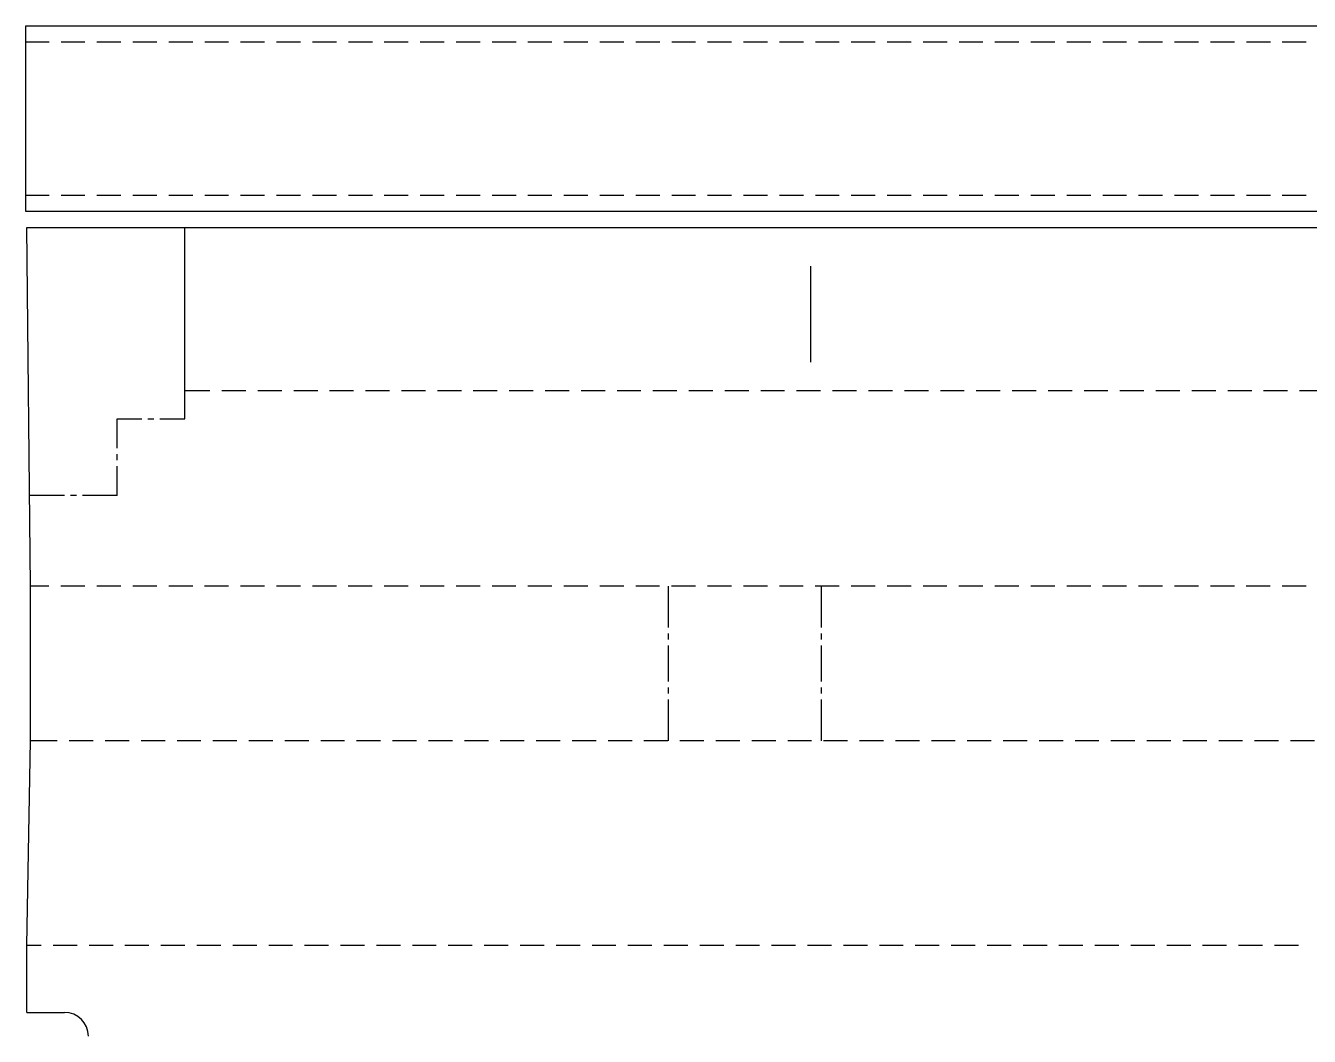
# Model space of a CAD drawing. Header units: millimetres. Extents: x -488 to 486, y -339 to 342.
# Drawn here: x -488 to -147.6, y 73.9 to 342 of the extents above; entities that cross this region are included whole.
import ezdxf

# ---------------------------------------------------------------- set-up
doc = ezdxf.new("R2010")
doc.units = ezdxf.units.MM
doc.header["$MEASUREMENT"] = 0
doc.layers.add('Layer 1', color=7, linetype='Continuous')

msp = doc.modelspace()

# ---------------------------------------------------------------- linework, layer by layer
at = {"layer": 'Layer 1', "lineweight": 30}
msp.add_open_spline([(222.8899, 292.6901), (222.8899, 292.6901), (-488.0349, 292.6901), (-488.0349, 292.6901), (-488.0349, 292.6901), (-488.0349, 341.9661), (-488.0349, 341.9661), (-488.0349, 341.9661), (222.8899, 341.9661), (222.8899, 341.9661)], degree=3, knots=[0, 0, 0, 0, 0.33333333, 0.33333333, 0.33333333, 0.66666667, 0.66666667, 0.66666667, 1, 1, 1, 1], dxfattribs=at)
at = {"layer": 'Layer 1', "color": 5, "lineweight": 30}
for points in [[(-488.0349, 337.6692), (-488.0349, 337.6692), (-481.8331, 337.6692), (-481.8331, 337.6692)], [(-478.6581, 337.6692), (-478.6581, 337.6692), (-472.3081, 337.6692), (-472.3081, 337.6692)], [(-469.1331, 337.6692), (-469.1331, 337.6692), (-462.7831, 337.6692), (-462.7831, 337.6692)], [(-459.6081, 337.6692), (-459.6081, 337.6692), (-453.2581, 337.6692), (-453.2581, 337.6692)], [(-450.0831, 337.6692), (-450.0831, 337.6692), (-443.7331, 337.6692), (-443.7331, 337.6692)], [(-440.5581, 337.6692), (-440.5581, 337.6692), (-434.2081, 337.6692), (-434.2081, 337.6692)], [(-431.0331, 337.6692), (-431.0331, 337.6692), (-424.6831, 337.6692), (-424.6831, 337.6692)], [(-421.5081, 337.6692), (-421.5081, 337.6692), (-415.1581, 337.6692), (-415.1581, 337.6692)], [(-411.9831, 337.6692), (-411.9831, 337.6692), (-405.6331, 337.6692), (-405.6331, 337.6692)], [(-402.4581, 337.6692), (-402.4581, 337.6692), (-396.1081, 337.6692), (-396.1081, 337.6692)], [(-392.9331, 337.6692), (-392.9331, 337.6692), (-386.5831, 337.6692), (-386.5831, 337.6692)], [(-383.4081, 337.6692), (-383.4081, 337.6692), (-377.0581, 337.6692), (-377.0581, 337.6692)], [(-373.8831, 337.6692), (-373.8831, 337.6692), (-367.5331, 337.6692), (-367.5331, 337.6692)], [(-364.3581, 337.6692), (-364.3581, 337.6692), (-358.0081, 337.6692), (-358.0081, 337.6692)], [(-354.8331, 337.6692), (-354.8331, 337.6692), (-348.4831, 337.6692), (-348.4831, 337.6692)], [(-345.3081, 337.6692), (-345.3081, 337.6692), (-338.9581, 337.6692), (-338.9581, 337.6692)], [(-335.7831, 337.6692), (-335.7831, 337.6692), (-329.4331, 337.6692), (-329.4331, 337.6692)], [(-326.2581, 337.6692), (-326.2581, 337.6692), (-319.9081, 337.6692), (-319.9081, 337.6692)], [(-316.7331, 337.6692), (-316.7331, 337.6692), (-310.3831, 337.6692), (-310.3831, 337.6692)], [(-307.2081, 337.6692), (-307.2081, 337.6692), (-300.8581, 337.6692), (-300.8581, 337.6692)], [(-297.6831, 337.6692), (-297.6831, 337.6692), (-291.3331, 337.6692), (-291.3331, 337.6692)], [(-288.1581, 337.6692), (-288.1581, 337.6692), (-281.8081, 337.6692), (-281.8081, 337.6692)], [(-278.6331, 337.6692), (-278.6331, 337.6692), (-272.2831, 337.6692), (-272.2831, 337.6692)], [(-269.1081, 337.6692), (-269.1081, 337.6692), (-262.7581, 337.6692), (-262.7581, 337.6692)], [(-259.5831, 337.6692), (-259.5831, 337.6692), (-253.2331, 337.6692), (-253.2331, 337.6692)], [(-250.0581, 337.6692), (-250.0581, 337.6692), (-243.7081, 337.6692), (-243.7081, 337.6692)], [(-240.5331, 337.6692), (-240.5331, 337.6692), (-234.1831, 337.6692), (-234.1831, 337.6692)], [(-231.0081, 337.6692), (-231.0081, 337.6692), (-224.6581, 337.6692), (-224.6581, 337.6692)], [(-221.4831, 337.6692), (-221.4831, 337.6692), (-215.1331, 337.6692), (-215.1331, 337.6692)], [(-211.9581, 337.6692), (-211.9581, 337.6692), (-205.6081, 337.6692), (-205.6081, 337.6692)], [(-202.4331, 337.6692), (-202.4331, 337.6692), (-196.0831, 337.6692), (-196.0831, 337.6692)], [(-192.9081, 337.6692), (-192.9081, 337.6692), (-186.5581, 337.6692), (-186.5581, 337.6692)], [(-183.3831, 337.6692), (-183.3831, 337.6692), (-177.0331, 337.6692), (-177.0331, 337.6692)], [(-173.8581, 337.6692), (-173.8581, 337.6692), (-167.5081, 337.6692), (-167.5081, 337.6692)], [(-164.3331, 337.6692), (-164.3331, 337.6692), (-157.9831, 337.6692), (-157.9831, 337.6692)], [(-154.8081, 337.6692), (-154.8081, 337.6692), (-148.4581, 337.6692), (-148.4581, 337.6692)], [(-488.0349, 296.9869), (-488.0349, 296.9869), (-481.8331, 296.9869), (-481.8331, 296.9869)], [(-478.6581, 296.9869), (-478.6581, 296.9869), (-472.3081, 296.9869), (-472.3081, 296.9869)], [(-469.1331, 296.9869), (-469.1331, 296.9869), (-462.7831, 296.9869), (-462.7831, 296.9869)], [(-459.6081, 296.9869), (-459.6081, 296.9869), (-453.2581, 296.9869), (-453.2581, 296.9869)], [(-450.0831, 296.9869), (-450.0831, 296.9869), (-443.7331, 296.9869), (-443.7331, 296.9869)], [(-440.5581, 296.9869), (-440.5581, 296.9869), (-434.2081, 296.9869), (-434.2081, 296.9869)], [(-431.0331, 296.9869), (-431.0331, 296.9869), (-424.6831, 296.9869), (-424.6831, 296.9869)], [(-421.5081, 296.9869), (-421.5081, 296.9869), (-415.1581, 296.9869), (-415.1581, 296.9869)], [(-411.9831, 296.9869), (-411.9831, 296.9869), (-405.6331, 296.9869), (-405.6331, 296.9869)], [(-402.4581, 296.9869), (-402.4581, 296.9869), (-396.1081, 296.9869), (-396.1081, 296.9869)], [(-392.9331, 296.9869), (-392.9331, 296.9869), (-386.5831, 296.9869), (-386.5831, 296.9869)], [(-383.4081, 296.9869), (-383.4081, 296.9869), (-377.0581, 296.9869), (-377.0581, 296.9869)], [(-373.8831, 296.9869), (-373.8831, 296.9869), (-367.5331, 296.9869), (-367.5331, 296.9869)], [(-364.3581, 296.9869), (-364.3581, 296.9869), (-358.0081, 296.9869), (-358.0081, 296.9869)], [(-354.8331, 296.9869), (-354.8331, 296.9869), (-348.4831, 296.9869), (-348.4831, 296.9869)], [(-345.3081, 296.9869), (-345.3081, 296.9869), (-338.9581, 296.9869), (-338.9581, 296.9869)], [(-335.7831, 296.9869), (-335.7831, 296.9869), (-329.4331, 296.9869), (-329.4331, 296.9869)], [(-326.2581, 296.9869), (-326.2581, 296.9869), (-319.9081, 296.9869), (-319.9081, 296.9869)], [(-316.7331, 296.9869), (-316.7331, 296.9869), (-310.3831, 296.9869), (-310.3831, 296.9869)], [(-307.2081, 296.9869), (-307.2081, 296.9869), (-300.8581, 296.9869), (-300.8581, 296.9869)], [(-297.6831, 296.9869), (-297.6831, 296.9869), (-291.3331, 296.9869), (-291.3331, 296.9869)], [(-288.1581, 296.9869), (-288.1581, 296.9869), (-281.8081, 296.9869), (-281.8081, 296.9869)], [(-278.6331, 296.9869), (-278.6331, 296.9869), (-272.2831, 296.9869), (-272.2831, 296.9869)], [(-269.1081, 296.9869), (-269.1081, 296.9869), (-262.7581, 296.9869), (-262.7581, 296.9869)], [(-259.5831, 296.9869), (-259.5831, 296.9869), (-253.2331, 296.9869), (-253.2331, 296.9869)], [(-250.0581, 296.9869), (-250.0581, 296.9869), (-243.7081, 296.9869), (-243.7081, 296.9869)], [(-240.5331, 296.9869), (-240.5331, 296.9869), (-234.1831, 296.9869), (-234.1831, 296.9869)], [(-231.0081, 296.9869), (-231.0081, 296.9869), (-224.6581, 296.9869), (-224.6581, 296.9869)], [(-221.4831, 296.9869), (-221.4831, 296.9869), (-215.1331, 296.9869), (-215.1331, 296.9869)], [(-211.9581, 296.9869), (-211.9581, 296.9869), (-205.6081, 296.9869), (-205.6081, 296.9869)], [(-202.4331, 296.9869), (-202.4331, 296.9869), (-196.0831, 296.9869), (-196.0831, 296.9869)], [(-192.9081, 296.9869), (-192.9081, 296.9869), (-186.5581, 296.9869), (-186.5581, 296.9869)], [(-183.3831, 296.9869), (-183.3831, 296.9869), (-177.0331, 296.9869), (-177.0331, 296.9869)], [(-173.8581, 296.9869), (-173.8581, 296.9869), (-167.5081, 296.9869), (-167.5081, 296.9869)], [(-164.3331, 296.9869), (-164.3331, 296.9869), (-157.9831, 296.9869), (-157.9831, 296.9869)], [(-154.8081, 296.9869), (-154.8081, 296.9869), (-148.4581, 296.9869), (-148.4581, 296.9869)], [(-439.1778, 245.1464), (-439.1778, 245.1464), (-445.8453, 245.1464), (-445.8453, 245.1464)], [(-445.8453, 237.6746), (-445.8453, 237.6746), (-445.8453, 245.1464), (-445.8453, 245.1464)], [(-429.6528, 245.1464), (-429.6528, 245.1464), (-436.0028, 245.1464), (-436.0028, 245.1464)], [(-420.1278, 245.1464), (-420.1278, 245.1464), (-426.4778, 245.1464), (-426.4778, 245.1464)], [(-410.6028, 245.1464), (-410.6028, 245.1464), (-416.9528, 245.1464), (-416.9528, 245.1464)], [(-401.0778, 245.1464), (-401.0778, 245.1464), (-407.4278, 245.1464), (-407.4278, 245.1464)], [(-391.5528, 245.1464), (-391.5528, 245.1464), (-397.9028, 245.1464), (-397.9028, 245.1464)], [(-382.0278, 245.1464), (-382.0278, 245.1464), (-388.3778, 245.1464), (-388.3778, 245.1464)], [(-372.5028, 245.1464), (-372.5028, 245.1464), (-378.8528, 245.1464), (-378.8528, 245.1464)], [(-362.9778, 245.1464), (-362.9778, 245.1464), (-369.3278, 245.1464), (-369.3278, 245.1464)], [(-353.4528, 245.1464), (-353.4528, 245.1464), (-359.8028, 245.1464), (-359.8028, 245.1464)], [(-343.9278, 245.1464), (-343.9278, 245.1464), (-350.2778, 245.1464), (-350.2778, 245.1464)], [(-334.4028, 245.1464), (-334.4028, 245.1464), (-340.7528, 245.1464), (-340.7528, 245.1464)], [(-324.8778, 245.1464), (-324.8778, 245.1464), (-331.2278, 245.1464), (-331.2278, 245.1464)], [(-315.3528, 245.1464), (-315.3528, 245.1464), (-321.7028, 245.1464), (-321.7028, 245.1464)], [(-305.8278, 245.1464), (-305.8278, 245.1464), (-312.1778, 245.1464), (-312.1778, 245.1464)], [(-296.3028, 245.1464), (-296.3028, 245.1464), (-302.6528, 245.1464), (-302.6528, 245.1464)], [(-286.7778, 245.1464), (-286.7778, 245.1464), (-293.1278, 245.1464), (-293.1278, 245.1464)], [(-277.2528, 245.1464), (-277.2528, 245.1464), (-283.6028, 245.1464), (-283.6028, 245.1464)], [(-267.7278, 245.1464), (-267.7278, 245.1464), (-274.0778, 245.1464), (-274.0778, 245.1464)], [(-258.1816, 245.1464), (-258.1816, 245.1464), (-264.5528, 245.1464), (-264.5528, 245.1464)], [(-248.6566, 245.1464), (-248.6566, 245.1464), (-255.0066, 245.1464), (-255.0066, 245.1464)], [(-239.1316, 245.1464), (-239.1316, 245.1464), (-245.4816, 245.1464), (-245.4816, 245.1464)], [(-229.6066, 245.1464), (-229.6066, 245.1464), (-235.9566, 245.1464), (-235.9566, 245.1464)], [(-220.0816, 245.1464), (-220.0816, 245.1464), (-226.4316, 245.1464), (-226.4316, 245.1464)], [(-210.5566, 245.1464), (-210.5566, 245.1464), (-216.9066, 245.1464), (-216.9066, 245.1464)], [(-201.0316, 245.1464), (-201.0316, 245.1464), (-207.3816, 245.1464), (-207.3816, 245.1464)], [(-191.5066, 245.1464), (-191.5066, 245.1464), (-197.8566, 245.1464), (-197.8566, 245.1464)], [(-181.9816, 245.1464), (-181.9816, 245.1464), (-188.3316, 245.1464), (-188.3316, 245.1464)], [(-172.4566, 245.1464), (-172.4566, 245.1464), (-178.8066, 245.1464), (-178.8066, 245.1464)], [(-162.9316, 245.1464), (-162.9316, 245.1464), (-169.2816, 245.1464), (-169.2816, 245.1464)], [(-153.4066, 245.1464), (-153.4066, 245.1464), (-159.7566, 245.1464), (-159.7566, 245.1464)], [(-143.8816, 245.1464), (-143.8816, 245.1464), (-150.2316, 245.1464), (-150.2316, 245.1464)], [(-463.7735, 237.6746), (-463.7735, 237.6746), (-457.1906, 237.6746), (-457.1906, 237.6746)], [(-463.7735, 229.8852), (-463.7735, 229.8852), (-463.7735, 237.6746), (-463.7735, 237.6746)], [(-455.6031, 237.6746), (-455.6031, 237.6746), (-454.0156, 237.6746), (-454.0156, 237.6746)], [(-452.4281, 237.6746), (-452.4281, 237.6746), (-445.8453, 237.6746), (-445.8453, 237.6746)], [(-463.7735, 226.7102), (-463.7735, 226.7102), (-463.7735, 228.2977), (-463.7735, 228.2977)], [(-463.7735, 217.3334), (-463.7735, 217.3334), (-463.7735, 225.1227), (-463.7735, 225.1227)], [(-477.7435, 217.3334), (-477.7435, 217.3334), (-486.9721, 217.3334), (-486.9721, 217.3334)], [(-474.5685, 217.3334), (-474.5685, 217.3334), (-476.156, 217.3334), (-476.156, 217.3334)], [(-463.7735, 217.3334), (-463.7735, 217.3334), (-472.981, 217.3334), (-472.981, 217.3334)], [(-481.8498, 193.2881), (-481.8498, 193.2881), (-486.7181, 193.2881), (-486.7181, 193.2881)], [(-472.3248, 193.2881), (-472.3248, 193.2881), (-478.6748, 193.2881), (-478.6748, 193.2881)], [(-462.7998, 193.2881), (-462.7998, 193.2881), (-469.1498, 193.2881), (-469.1498, 193.2881)], [(-453.2748, 193.2881), (-453.2748, 193.2881), (-459.6248, 193.2881), (-459.6248, 193.2881)], [(-443.7498, 193.2881), (-443.7498, 193.2881), (-450.0998, 193.2881), (-450.0998, 193.2881)], [(-434.2248, 193.2881), (-434.2248, 193.2881), (-440.5748, 193.2881), (-440.5748, 193.2881)], [(-424.6998, 193.2881), (-424.6998, 193.2881), (-431.0498, 193.2881), (-431.0498, 193.2881)], [(-415.1748, 193.2881), (-415.1748, 193.2881), (-421.5248, 193.2881), (-421.5248, 193.2881)], [(-405.6498, 193.2881), (-405.6498, 193.2881), (-411.9998, 193.2881), (-411.9998, 193.2881)], [(-396.1248, 193.2881), (-396.1248, 193.2881), (-402.4748, 193.2881), (-402.4748, 193.2881)], [(-386.5998, 193.2881), (-386.5998, 193.2881), (-392.9498, 193.2881), (-392.9498, 193.2881)], [(-377.0748, 193.2881), (-377.0748, 193.2881), (-383.4248, 193.2881), (-383.4248, 193.2881)], [(-367.5498, 193.2881), (-367.5498, 193.2881), (-373.8998, 193.2881), (-373.8998, 193.2881)], [(-358.0248, 193.2881), (-358.0248, 193.2881), (-364.3748, 193.2881), (-364.3748, 193.2881)], [(-348.4998, 193.2881), (-348.4998, 193.2881), (-354.8498, 193.2881), (-354.8498, 193.2881)], [(-338.9748, 193.2881), (-338.9748, 193.2881), (-345.3248, 193.2881), (-345.3248, 193.2881)], [(-329.4498, 193.2881), (-329.4498, 193.2881), (-335.7998, 193.2881), (-335.7998, 193.2881)], [(-319.9248, 193.2881), (-319.9248, 193.2881), (-326.2748, 193.2881), (-326.2748, 193.2881)], [(-317.5541, 182.3237), (-317.5541, 182.3237), (-317.5541, 193.2881), (-317.5541, 193.2881)], [(-310.3998, 193.2881), (-310.3998, 193.2881), (-316.7498, 193.2881), (-316.7498, 193.2881)], [(-300.8748, 193.2881), (-300.8748, 193.2881), (-307.2248, 193.2881), (-307.2248, 193.2881)], [(-291.3498, 193.2881), (-291.3498, 193.2881), (-297.6998, 193.2881), (-297.6998, 193.2881)], [(-281.8248, 193.2881), (-281.8248, 193.2881), (-288.1748, 193.2881), (-288.1748, 193.2881)], [(-272.2998, 193.2881), (-272.2998, 193.2881), (-278.6498, 193.2881), (-278.6498, 193.2881)], [(-276.9776, 182.3237), (-276.9776, 182.3237), (-276.9776, 193.2881), (-276.9776, 193.2881)], [(-262.7748, 193.2881), (-262.7748, 193.2881), (-269.1248, 193.2881), (-269.1248, 193.2881)], [(-253.2498, 193.2881), (-253.2498, 193.2881), (-259.5998, 193.2881), (-259.5998, 193.2881)], [(-243.7248, 193.2881), (-243.7248, 193.2881), (-250.0748, 193.2881), (-250.0748, 193.2881)], [(-234.1998, 193.2881), (-234.1998, 193.2881), (-240.5498, 193.2881), (-240.5498, 193.2881)], [(-224.6748, 193.2881), (-224.6748, 193.2881), (-231.0248, 193.2881), (-231.0248, 193.2881)], [(-215.1498, 193.2881), (-215.1498, 193.2881), (-221.4998, 193.2881), (-221.4998, 193.2881)], [(-205.6248, 193.2881), (-205.6248, 193.2881), (-211.9748, 193.2881), (-211.9748, 193.2881)], [(-196.0998, 193.2881), (-196.0998, 193.2881), (-202.4498, 193.2881), (-202.4498, 193.2881)], [(-186.5748, 193.2881), (-186.5748, 193.2881), (-192.9248, 193.2881), (-192.9248, 193.2881)], [(-177.0498, 193.2881), (-177.0498, 193.2881), (-183.3998, 193.2881), (-183.3998, 193.2881)], [(-167.5248, 193.2881), (-167.5248, 193.2881), (-173.8748, 193.2881), (-173.8748, 193.2881)], [(-157.9998, 193.2881), (-157.9998, 193.2881), (-164.3498, 193.2881), (-164.3498, 193.2881)], [(-148.4748, 193.2881), (-148.4748, 193.2881), (-154.8248, 193.2881), (-154.8248, 193.2881)], [(-317.5541, 179.1487), (-317.5541, 179.1487), (-317.5541, 180.7362), (-317.5541, 180.7362)], [(-276.9776, 179.1487), (-276.9776, 179.1487), (-276.9776, 180.7362), (-276.9776, 180.7362)], [(-317.5541, 168.0362), (-317.5541, 168.0362), (-317.5541, 177.5612), (-317.5541, 177.5612)], [(-276.9776, 168.0362), (-276.9776, 168.0362), (-276.9776, 177.5612), (-276.9776, 177.5612)], [(-317.5541, 164.8612), (-317.5541, 164.8612), (-317.5541, 166.4487), (-317.5541, 166.4487)], [(-276.9776, 164.8612), (-276.9776, 164.8612), (-276.9776, 166.4487), (-276.9776, 166.4487)], [(-317.5541, 152.3094), (-317.5541, 152.3094), (-317.5541, 163.2737), (-317.5541, 163.2737)], [(-276.9776, 152.3094), (-276.9776, 152.3094), (-276.9776, 163.2737), (-276.9776, 163.2737)], [(-479.6485, 152.3094), (-479.6485, 152.3094), (-486.7181, 152.3094), (-486.7181, 152.3094)], [(-470.1235, 152.3094), (-470.1235, 152.3094), (-476.4735, 152.3094), (-476.4735, 152.3094)], [(-460.5985, 152.3094), (-460.5985, 152.3094), (-466.9485, 152.3094), (-466.9485, 152.3094)], [(-451.0735, 152.3094), (-451.0735, 152.3094), (-457.4235, 152.3094), (-457.4235, 152.3094)], [(-441.5485, 152.3094), (-441.5485, 152.3094), (-447.8985, 152.3094), (-447.8985, 152.3094)], [(-432.0235, 152.3094), (-432.0235, 152.3094), (-438.3735, 152.3094), (-438.3735, 152.3094)], [(-422.4985, 152.3094), (-422.4985, 152.3094), (-428.8485, 152.3094), (-428.8485, 152.3094)], [(-412.9735, 152.3094), (-412.9735, 152.3094), (-419.3235, 152.3094), (-419.3235, 152.3094)], [(-403.4485, 152.3094), (-403.4485, 152.3094), (-409.7985, 152.3094), (-409.7985, 152.3094)], [(-393.9235, 152.3094), (-393.9235, 152.3094), (-400.2735, 152.3094), (-400.2735, 152.3094)], [(-384.3985, 152.3094), (-384.3985, 152.3094), (-390.7485, 152.3094), (-390.7485, 152.3094)], [(-374.8735, 152.3094), (-374.8735, 152.3094), (-381.2235, 152.3094), (-381.2235, 152.3094)], [(-365.3485, 152.3094), (-365.3485, 152.3094), (-371.6985, 152.3094), (-371.6985, 152.3094)], [(-355.8235, 152.3094), (-355.8235, 152.3094), (-362.1735, 152.3094), (-362.1735, 152.3094)], [(-346.2985, 152.3094), (-346.2985, 152.3094), (-352.6485, 152.3094), (-352.6485, 152.3094)], [(-336.7735, 152.3094), (-336.7735, 152.3094), (-343.1235, 152.3094), (-343.1235, 152.3094)], [(-327.2485, 152.3094), (-327.2485, 152.3094), (-333.5985, 152.3094), (-333.5985, 152.3094)], [(-317.7235, 152.3094), (-317.7235, 152.3094), (-324.0735, 152.3094), (-324.0735, 152.3094)], [(-308.1985, 152.3094), (-308.1985, 152.3094), (-314.5485, 152.3094), (-314.5485, 152.3094)], [(-298.6735, 152.3094), (-298.6735, 152.3094), (-305.0235, 152.3094), (-305.0235, 152.3094)], [(-289.1485, 152.3094), (-289.1485, 152.3094), (-295.4985, 152.3094), (-295.4985, 152.3094)], [(-279.6235, 152.3094), (-279.6235, 152.3094), (-285.9735, 152.3094), (-285.9735, 152.3094)], [(-270.0985, 152.3094), (-270.0985, 152.3094), (-276.4485, 152.3094), (-276.4485, 152.3094)], [(-260.5735, 152.3094), (-260.5735, 152.3094), (-266.9235, 152.3094), (-266.9235, 152.3094)], [(-251.0485, 152.3094), (-251.0485, 152.3094), (-257.3985, 152.3094), (-257.3985, 152.3094)], [(-241.5235, 152.3094), (-241.5235, 152.3094), (-247.8735, 152.3094), (-247.8735, 152.3094)], [(-231.9985, 152.3094), (-231.9985, 152.3094), (-238.3485, 152.3094), (-238.3485, 152.3094)], [(-222.4735, 152.3094), (-222.4735, 152.3094), (-228.8235, 152.3094), (-228.8235, 152.3094)], [(-212.9485, 152.3094), (-212.9485, 152.3094), (-219.2985, 152.3094), (-219.2985, 152.3094)], [(-203.4235, 152.3094), (-203.4235, 152.3094), (-209.7735, 152.3094), (-209.7735, 152.3094)], [(-193.8985, 152.3094), (-193.8985, 152.3094), (-200.2485, 152.3094), (-200.2485, 152.3094)], [(-184.3735, 152.3094), (-184.3735, 152.3094), (-190.7235, 152.3094), (-190.7235, 152.3094)], [(-174.8485, 152.3094), (-174.8485, 152.3094), (-181.1985, 152.3094), (-181.1985, 152.3094)], [(-165.3235, 152.3094), (-165.3235, 152.3094), (-171.6735, 152.3094), (-171.6735, 152.3094)], [(-155.7985, 152.3094), (-155.7985, 152.3094), (-162.1485, 152.3094), (-162.1485, 152.3094)], [(-146.2735, 152.3094), (-146.2735, 152.3094), (-152.6235, 152.3094), (-152.6235, 152.3094)], [(-487.713, 98.1439), (-487.713, 98.1439), (-483.9241, 98.1439), (-483.9241, 98.1439)], [(-480.7491, 98.1439), (-480.7491, 98.1439), (-474.3991, 98.1439), (-474.3991, 98.1439)], [(-471.2241, 98.1439), (-471.2241, 98.1439), (-464.8741, 98.1439), (-464.8741, 98.1439)], [(-461.6991, 98.1439), (-461.6991, 98.1439), (-455.3491, 98.1439), (-455.3491, 98.1439)], [(-452.1741, 98.1439), (-452.1741, 98.1439), (-445.8241, 98.1439), (-445.8241, 98.1439)], [(-442.6491, 98.1439), (-442.6491, 98.1439), (-436.2991, 98.1439), (-436.2991, 98.1439)], [(-433.1241, 98.1439), (-433.1241, 98.1439), (-426.7741, 98.1439), (-426.7741, 98.1439)], [(-423.5991, 98.1439), (-423.5991, 98.1439), (-417.2491, 98.1439), (-417.2491, 98.1439)], [(-414.0741, 98.1439), (-414.0741, 98.1439), (-407.7241, 98.1439), (-407.7241, 98.1439)], [(-404.5491, 98.1439), (-404.5491, 98.1439), (-398.1991, 98.1439), (-398.1991, 98.1439)], [(-395.0241, 98.1439), (-395.0241, 98.1439), (-388.6741, 98.1439), (-388.6741, 98.1439)], [(-385.4991, 98.1439), (-385.4991, 98.1439), (-379.1491, 98.1439), (-379.1491, 98.1439)], [(-375.9741, 98.1439), (-375.9741, 98.1439), (-369.6241, 98.1439), (-369.6241, 98.1439)], [(-366.4491, 98.1439), (-366.4491, 98.1439), (-360.0991, 98.1439), (-360.0991, 98.1439)], [(-356.9241, 98.1439), (-356.9241, 98.1439), (-350.5741, 98.1439), (-350.5741, 98.1439)], [(-347.3991, 98.1439), (-347.3991, 98.1439), (-341.028, 98.1439), (-341.028, 98.1439)], [(-337.853, 98.1439), (-337.853, 98.1439), (-331.503, 98.1439), (-331.503, 98.1439)], [(-328.328, 98.1439), (-328.328, 98.1439), (-321.978, 98.1439), (-321.978, 98.1439)], [(-318.803, 98.1439), (-318.803, 98.1439), (-312.453, 98.1439), (-312.453, 98.1439)], [(-309.278, 98.1439), (-309.278, 98.1439), (-302.928, 98.1439), (-302.928, 98.1439)], [(-299.753, 98.1439), (-299.753, 98.1439), (-293.403, 98.1439), (-293.403, 98.1439)], [(-290.228, 98.1439), (-290.228, 98.1439), (-283.878, 98.1439), (-283.878, 98.1439)], [(-280.703, 98.1439), (-280.703, 98.1439), (-274.353, 98.1439), (-274.353, 98.1439)], [(-271.178, 98.1439), (-271.178, 98.1439), (-264.828, 98.1439), (-264.828, 98.1439)], [(-261.653, 98.1439), (-261.653, 98.1439), (-255.303, 98.1439), (-255.303, 98.1439)], [(-252.128, 98.1439), (-252.128, 98.1439), (-245.778, 98.1439), (-245.778, 98.1439)], [(-242.603, 98.1439), (-242.603, 98.1439), (-236.253, 98.1439), (-236.253, 98.1439)], [(-233.078, 98.1439), (-233.078, 98.1439), (-226.728, 98.1439), (-226.728, 98.1439)], [(-223.553, 98.1439), (-223.553, 98.1439), (-217.203, 98.1439), (-217.203, 98.1439)], [(-214.028, 98.1439), (-214.028, 98.1439), (-207.678, 98.1439), (-207.678, 98.1439)], [(-204.503, 98.1439), (-204.503, 98.1439), (-198.153, 98.1439), (-198.153, 98.1439)], [(-194.978, 98.1439), (-194.978, 98.1439), (-188.628, 98.1439), (-188.628, 98.1439)], [(-185.453, 98.1439), (-185.453, 98.1439), (-179.103, 98.1439), (-179.103, 98.1439)], [(-175.928, 98.1439), (-175.928, 98.1439), (-169.578, 98.1439), (-169.578, 98.1439)], [(-166.403, 98.1439), (-166.403, 98.1439), (-160.053, 98.1439), (-160.053, 98.1439)], [(-156.878, 98.1439), (-156.878, 98.1439), (-150.528, 98.1439), (-150.528, 98.1439)]]:
    msp.add_open_spline(points, degree=3, dxfattribs=at)
at = {"layer": 'Layer 1', "lineweight": 30}
for points in [[(-487.713, 288.4746), (-487.713, 288.4746), (217.5815, 288.4746), (217.5815, 288.4746)], [(-486.7181, 193.2881), (-486.7181, 193.2881), (-487.713, 288.4746), (-487.713, 288.4746)], [(-445.8453, 245.1464), (-445.8453, 245.1464), (-445.8453, 288.4746), (-445.8453, 288.4746)], [(-279.7928, 252.7241), (-279.7928, 252.7241), (-279.7928, 278.1452), (-279.7928, 278.1452)], [(-486.7181, 152.3094), (-486.7181, 152.3094), (-486.7181, 193.2881), (-486.7181, 193.2881)], [(-487.713, 98.1439), (-487.713, 98.1439), (-486.7181, 152.3094), (-486.7181, 152.3094)], [(-487.713, 80.2792), (-487.713, 80.2792), (-487.713, 98.1439), (-487.713, 98.1439)], [(-487.713, 80.2792), (-487.713, 80.2792), (-477.7646, 80.2792), (-477.7646, 80.2792)], [(-471.3935, 73.9398), (-471.3935, 77.4527), (-474.2412, 80.3004), (-477.7541, 80.3004)]]:
    msp.add_open_spline(points, degree=3, dxfattribs=at)

doc.saveas('drawing.dxf')
